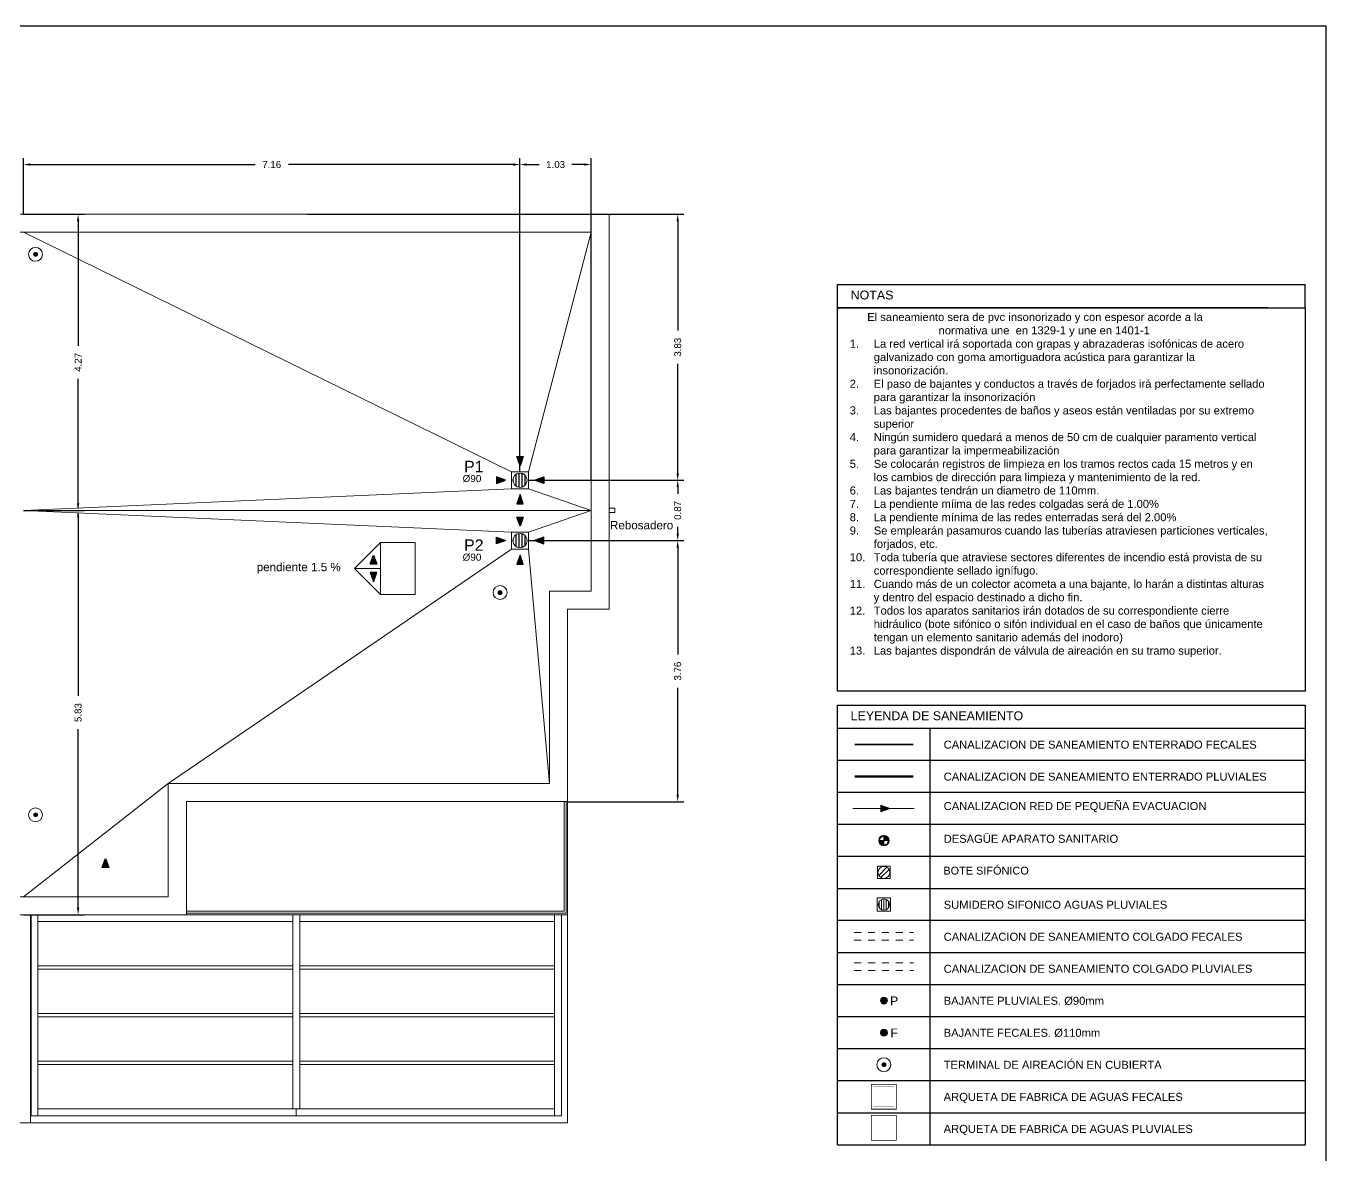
# Model space of a CAD drawing. Header units: millimetres. Extents: x 441156 to 441876, y 4514765 to 4515211.
# Drawn here: x 441375.26 to 441394.01, y 4515170.3 to 4515186.58 of the extents above; entities that cross this region are included whole.
import ezdxf
from ezdxf.enums import TextEntityAlignment as Align

# ---------------------------------------------------------------- set-up
doc = ezdxf.new("R2010")
doc.units = ezdxf.units.MM
doc.linetypes.add('CONTINUA', pattern=[0])
doc.linetypes.add('TRAZO_Y_PUNTO', pattern=[1, 0.5, -0.25, 0, -0.25])
doc.layers.add('01_cartela', color=6, linetype='Continuous', plot=False)
for name, color, linetype in [('01_cotas', 254, 'Continuous'), ('01_FECALES', 170, 'Continuous'), ('01_puertas', 2, 'Continuous'), ('01_textos', 7, 'Continuous'), ('CALEFAC_NOTAS', 7, 'Continuous'), ('INGIN SANEAMIENTO TEXTO', 7, 'Continuous')]:
    doc.layers.add(name, color=color, linetype=linetype)
for name, color, linetype, lineweight in [('01_varios', 4, 'Continuous', 0), ('INGIN SANEAMIENTO BAJANTE FECALES', 10, 'Continuous', 5), ('INGIN SANEAMIENTO BAJANTE PLUVIALES', 170, 'Continuous', 5), ('INGIN SANEAMIENTO ENTERRADO FECALES', 10, 'Continuous', 25), ('INGIN SANEAMIENTO ENTERRADO PLUVIALES', 170, 'Continuous', 25), ('INGIN SANEAMIENTO TEXTO ENTERRADO', 7, 'Continuous', 0)]:
    doc.layers.add(name, color=color, linetype=linetype, lineweight=lineweight)
doc.layers.add('INGIN SANEAMIENTO INTERIOR', color=7, linetype='Continuous', lineweight=20, true_color=0x046206)
doc.styles.add('Estilo1', font='swissel.ttf')
doc.styles.add('NIEVES2', font='sanss___.ttf')
doc.styles.add('ROMANS', font='romans')
doc.linetypes.add('FLE2', pattern='A,1e-05,[1,fle2.shx,S=1,R=0,X=0,Y=0],-1', length=1.00001)
doc.dimstyles.new('DECIMAL-50', dxfattribs={"dimtxt": 0.08, "dimasz": 0.15, "dimexe": 0.09, "dimexo": 0, "dimgap": 0.09, "dimtad": 0, "dimzin": 0, "dimdsep": 46, "dimtxsty": 'ROMANS', "dimcen": 0.09, "dimclrt": 6, "dimadec": 0, "dimazin": 0, "dimtfac": 1.38, "dimtix": 1, "dimtofl": 0, "dimtmove": 2, "dimatfit": 3, "dimldrblk": 'OBLIQUE', "dimfxl": 1, "dimtolj": 1, "dimtzin": 0, "dimarcsym": 0})

# ---------------------------------------------------------------- blocks, each defined once
blk = doc.blocks.new('B PLUVIALES')
at = {"layer": 'INGIN SANEAMIENTO BAJANTE PLUVIALES', "lineweight": 0}
h = blk.add_hatch(color=256, dxfattribs=at)
h.dxf.hatch_style = 1
edge = h.paths.add_edge_path()
edge.add_arc((57.049, 40.386), 0.0688, 0, 360)
for radius in [0.0918, 0.0688]:
    blk.add_circle((57.049, 40.386), radius, dxfattribs=at)
blk = doc.blocks.new('BAJANTE FECALES')
at = {"layer": 'INGIN SANEAMIENTO BAJANTE FECALES', "lineweight": 0}
h = blk.add_hatch(dxfattribs=at)
h.set_pattern_fill('GOST_WOOD', color=256, scale=0.005)
edge = h.paths.add_edge_path(flags=17)
edge.add_arc((57.049, 39.966), 0.0688, 0, 360)
edge = h.paths.add_edge_path()
edge.add_arc((57.049, 39.966), 0.0918, 0, 360)
h = blk.add_hatch(color=256, dxfattribs=at)
h.dxf.hatch_style = 1
edge = h.paths.add_edge_path()
edge.add_arc((57.049, 39.966), 0.0688, 0, 360)
for radius in [0.0918, 0.0688]:
    blk.add_circle((57.049, 39.966), radius, dxfattribs=at)
blk = doc.blocks.new('ARQUETA FECALES 1')
at = {"layer": 'INGIN SANEAMIENTO ENTERRADO FECALES'}
for points, const_width in [([(13.525, 21.29), (13.525, 21.824), (14.059, 21.824), (14.059, 21.29)], 0.015), ([(13.574, 21.339), (13.574, 21.775), (14.01, 21.775), (14.01, 21.339)], 0.0015), ([(13.597, 21.362), (13.597, 21.753), (13.988, 21.753), (13.988, 21.362)], 0.0015)]:
    blk.add_lwpolyline(points, close=True, dxfattribs=dict(at, const_width=const_width))
blk = doc.blocks.new('ARQUETA 3')
at = {"layer": 'INGIN SANEAMIENTO ENTERRADO PLUVIALES'}
for points, const_width in [([(13.614, 20.539), (13.614, 20.895), (13.97, 20.895), (13.97, 20.539)], 0.01), ([(13.647, 20.572), (13.647, 20.862), (13.937, 20.862), (13.937, 20.572)], 0.001), ([(13.662, 20.587), (13.662, 20.847), (13.922, 20.847), (13.922, 20.587)], 0.001)]:
    blk.add_lwpolyline(points, close=True, dxfattribs=dict(at, const_width=const_width))
blk = doc.blocks.new('SIFON')
at = {"layer": 'INGIN SANEAMIENTO INTERIOR', "linetype": 'Continuous', "lineweight": 0}
h = blk.add_hatch(color=256, dxfattribs=at)
h.dxf.hatch_style = 1
edge = h.paths.add_edge_path()
edge.add_line((1065.928, 523.956), (1065.852, 523.956))
edge.add_arc((1065.928, 523.956), 0.076, 180, 270)
edge.add_line((1065.928, 523.88), (1065.928, 523.956))
edge = h.paths.add_edge_path()
edge.add_line((1065.928, 524.032), (1065.928, 523.956))
edge.add_line((1065.928, 523.956), (1066.004, 523.956))
edge.add_arc((1065.928, 523.956), 0.076, 0, 90)
for points in [[(1065.928, 524.032), (1065.928, 523.88)], [(1065.852, 523.956), (1066.004, 523.956)]]:
    blk.add_lwpolyline(points, dxfattribs=at)
for radius in [0.0891, 0.076]:
    blk.add_circle((1065.928, 523.956), radius, dxfattribs=at)
blk = doc.blocks.new('DLECHA SANEAMIENTO INTERIOR')
at = {"layer": 'INGIN SANEAMIENTO INTERIOR', "lineweight": 0}
h = blk.add_hatch(color=256, dxfattribs=at)
h.dxf.hatch_style = 1
h.paths.add_polyline_path([(1048.429, 522.543), (1048.429, 522.658), (1048.588, 522.6)])
blk.add_lwpolyline([(1048.429, 522.543), (1048.429, 522.658), (1048.588, 522.6), (1048.429, 522.543)], dxfattribs=at)
blk = doc.blocks.new('BOTE_SIFONICO')
at = {"layer": 'INGIN SANEAMIENTO INTERIOR', "ltscale": 0.5}
for p, q in [((-0.062, -0.036), (0.036, 0.062)), ((-0.036, -0.062), (0.062, 0.036))]:
    blk.add_line(p, q, dxfattribs=at)
blk.add_lwpolyline([(-0.075, -0.075), (0.075, -0.075), (0.075, 0.075), (-0.075, 0.075), (-0.075, -0.075)], close=True, dxfattribs=at)
blk.add_circle((0, 0), 0.0712, dxfattribs=at)
blk = doc.blocks.new('*D30')
at = {"layer": '01_cotas', "color": 0, "linetype": 'CONTINUA', "lineweight": -2, "transparency": 16777216}
for p, q in [((441379.316, 4515183.865), (441384.749, 4515183.865)), ((441382.507, 4515180.031), (441384.749, 4515180.031))]:
    blk.add_line(p, q, dxfattribs=at)
at = {"layer": '01_cotas', "color": 0, "lineweight": -2, "transparency": 16777216}
for p, q in [((441384.659, 4515183.765), (441384.659, 4515182.188)), ((441384.659, 4515180.131), (441384.659, 4515181.708))]:
    blk.add_line(p, q, dxfattribs=at)
at = {"layer": '01_cotas', "color": 0, "transparency": 16777216}
for points in [[(441384.642, 4515183.765), (441384.676, 4515183.765), (441384.659, 4515183.865)], [(441384.642, 4515180.131), (441384.676, 4515180.131), (441384.659, 4515180.031)]]:
    blk.add_solid(points, dxfattribs=at)
at = {"layer": '01_cotas', "color": 7, "transparency": 16777216, "insert": (441384.659, 4515181.948), "char_height": 0.1, "attachment_point": 5, "rotation": 90, "style": 'Estilo1'}
blk.add_mtext('\\A1;3.83', dxfattribs=at)
blk = doc.blocks.new('*D31')
at = {"layer": '01_cotas', "color": 0, "linetype": 'CONTINUA', "lineweight": -2, "transparency": 16777216}
for p, q in [((441382.507, 4515180.031), (441384.749, 4515180.031)), ((441382.507, 4515179.16), (441384.749, 4515179.16))]:
    blk.add_line(p, q, dxfattribs=at)
at = {"layer": '01_cotas', "color": 0, "lineweight": -2, "transparency": 16777216}
for p, q in [((441384.659, 4515179.931), (441384.659, 4515179.834)), ((441384.659, 4515179.26), (441384.659, 4515179.357))]:
    blk.add_line(p, q, dxfattribs=at)
at = {"layer": '01_cotas', "color": 0, "transparency": 16777216}
for points in [[(441384.642, 4515179.931), (441384.676, 4515179.931), (441384.659, 4515180.031)], [(441384.642, 4515179.26), (441384.676, 4515179.26), (441384.659, 4515179.16)]]:
    blk.add_solid(points, dxfattribs=at)
at = {"layer": '01_cotas', "color": 7, "transparency": 16777216, "insert": (441384.659, 4515179.595), "char_height": 0.1, "attachment_point": 5, "rotation": 90, "style": 'Estilo1'}
blk.add_mtext('\\A1;0.87', dxfattribs=at)
blk = doc.blocks.new('*D26')
at = {"layer": '01_cotas', "color": 0, "linetype": 'CONTINUA', "lineweight": -2, "transparency": 16777216}
for p, q in [((441382.507, 4515179.16), (441384.749, 4515179.16)), ((441383.071, 4515175.395), (441384.749, 4515175.395))]:
    blk.add_line(p, q, dxfattribs=at)
at = {"layer": '01_cotas', "color": 0, "lineweight": -2, "transparency": 16777216}
for p, q in [((441384.659, 4515179.06), (441384.659, 4515177.519)), ((441384.659, 4515175.495), (441384.659, 4515177.037))]:
    blk.add_line(p, q, dxfattribs=at)
at = {"layer": '01_cotas', "color": 0, "transparency": 16777216}
for points in [[(441384.642, 4515179.06), (441384.676, 4515179.06), (441384.659, 4515179.16)], [(441384.642, 4515175.495), (441384.676, 4515175.495), (441384.659, 4515175.395)]]:
    blk.add_solid(points, dxfattribs=at)
at = {"layer": '01_cotas', "color": 7, "transparency": 16777216, "insert": (441384.659, 4515177.278), "char_height": 0.1, "attachment_point": 5, "rotation": 90, "style": 'Estilo1'}
blk.add_mtext('\\A1;3.76', dxfattribs=at)
blk = doc.blocks.new('*D27')
at = {"layer": '01_cotas', "color": 0, "linetype": 'CONTINUA', "lineweight": -2, "transparency": 16777216}
for p, q in [((441382.384, 4515180.153), (441382.384, 4515184.672)), ((441383.411, 4515180.031), (441383.411, 4515184.672))]:
    blk.add_line(p, q, dxfattribs=at)
at = {"layer": '01_cotas', "color": 0, "lineweight": -2, "transparency": 16777216}
for p, q in [((441382.484, 4515184.582), (441382.662, 4515184.582)), ((441383.311, 4515184.582), (441383.134, 4515184.582))]:
    blk.add_line(p, q, dxfattribs=at)
at = {"layer": '01_cotas', "color": 0, "transparency": 16777216}
for points in [[(441382.484, 4515184.599), (441382.484, 4515184.566), (441382.384, 4515184.582)], [(441383.311, 4515184.599), (441383.311, 4515184.566), (441383.411, 4515184.582)]]:
    blk.add_solid(points, dxfattribs=at)
at = {"layer": '01_cotas', "color": 7, "transparency": 16777216, "insert": (441382.898, 4515184.582), "char_height": 0.1, "attachment_point": 5, "style": 'Estilo1'}
blk.add_mtext('\\A1;1.03', dxfattribs=at)
blk = doc.blocks.new('*D28')
at = {"layer": '01_cotas', "color": 0, "linetype": 'CONTINUA', "lineweight": -2, "transparency": 16777216}
for p, q in [((441375.221, 4515179.595), (441376.1, 4515179.595)), ((441375.221, 4515173.765), (441376.1, 4515173.765))]:
    blk.add_line(p, q, dxfattribs=at)
at = {"layer": '01_cotas', "color": 0, "lineweight": -2, "transparency": 16777216}
for p, q in [((441376.01, 4515179.495), (441376.01, 4515176.921)), ((441376.01, 4515173.865), (441376.01, 4515176.44))]:
    blk.add_line(p, q, dxfattribs=at)
at = {"layer": '01_cotas', "color": 0, "transparency": 16777216}
for points in [[(441375.994, 4515179.495), (441376.027, 4515179.495), (441376.01, 4515179.595)], [(441375.994, 4515173.865), (441376.027, 4515173.865), (441376.01, 4515173.765)]]:
    blk.add_solid(points, dxfattribs=at)
at = {"layer": '01_cotas', "color": 7, "transparency": 16777216, "insert": (441376.01, 4515176.68), "char_height": 0.1, "attachment_point": 5, "rotation": 90, "style": 'Estilo1'}
blk.add_mtext('\\A1;5.83', dxfattribs=at)
blk = doc.blocks.new('*D29')
at = {"layer": '01_cotas', "color": 0, "linetype": 'CONTINUA', "lineweight": -2, "transparency": 16777216}
for p, q in [((441375.221, 4515183.865), (441376.1, 4515183.865)), ((441375.221, 4515179.595), (441376.1, 4515179.595))]:
    blk.add_line(p, q, dxfattribs=at)
at = {"layer": '01_cotas', "color": 0, "lineweight": -2, "transparency": 16777216}
for p, q in [((441376.01, 4515183.765), (441376.01, 4515181.97)), ((441376.01, 4515179.695), (441376.01, 4515181.491))]:
    blk.add_line(p, q, dxfattribs=at)
at = {"layer": '01_cotas', "color": 0, "transparency": 16777216}
for points in [[(441375.994, 4515183.765), (441376.027, 4515183.765), (441376.01, 4515183.865)], [(441375.994, 4515179.695), (441376.027, 4515179.695), (441376.01, 4515179.595)]]:
    blk.add_solid(points, dxfattribs=at)
at = {"layer": '01_cotas', "color": 7, "transparency": 16777216, "insert": (441376.01, 4515181.73), "char_height": 0.1, "attachment_point": 5, "rotation": 90, "style": 'Estilo1'}
blk.add_mtext('\\A1;4.27', dxfattribs=at)
blk = doc.blocks.new('*D32')
at = {"layer": '01_cotas', "color": 0, "linetype": 'CONTINUA', "lineweight": -2, "transparency": 16777216}
for p, q in [((441375.221, 4515183.865), (441375.221, 4515184.672)), ((441382.384, 4515183.865), (441382.384, 4515184.672))]:
    blk.add_line(p, q, dxfattribs=at)
at = {"layer": '01_cotas', "color": 0, "lineweight": -2, "transparency": 16777216}
for p, q in [((441375.321, 4515184.582), (441378.563, 4515184.582)), ((441382.284, 4515184.582), (441379.043, 4515184.582))]:
    blk.add_line(p, q, dxfattribs=at)
at = {"layer": '01_cotas', "color": 0, "transparency": 16777216}
for points in [[(441375.321, 4515184.599), (441375.321, 4515184.566), (441375.221, 4515184.582)], [(441382.284, 4515184.599), (441382.284, 4515184.566), (441382.384, 4515184.582)]]:
    blk.add_solid(points, dxfattribs=at)
at = {"layer": '01_cotas', "color": 7, "transparency": 16777216, "insert": (441378.803, 4515184.582), "char_height": 0.1, "attachment_point": 5, "style": 'Estilo1'}
blk.add_mtext('\\A1;7.16', dxfattribs=at)

msp = doc.modelspace()

# ---------------------------------------------------------------- hatches: boundary and pattern name
at = {"layer": '01_puertas', "ltscale": 0.5}
h = msp.add_hatch(color=256, dxfattribs=at)
h.dxf.hatch_style = 1
h.paths.add_polyline_path([(441382.33669509, 4515180.37011374), (441382.43206657, 4515180.37011377), (441382.38438086, 4515180.23889652)])
h = msp.add_hatch(color=256, dxfattribs=at)
h.dxf.hatch_style = 1
h.paths.add_polyline_path([(441382.0449917, 4515180.07841021), (441382.04499172, 4515179.98303874), (441382.17620895, 4515180.03072451)])
h = msp.add_hatch(color=256, dxfattribs=at)
h.dxf.hatch_style = 1
h.paths.add_polyline_path([(441382.72593975, 4515180.07762191), (441382.72593977, 4515179.98225043), (441382.59472252, 4515180.02993614)])
h = msp.add_hatch(color=256, dxfattribs=at)
h.dxf.hatch_style = 1
h.paths.add_polyline_path([(441382.33669526, 4515179.69133534), (441382.43206674, 4515179.69133536), (441382.38438096, 4515179.82255259)])
h = msp.add_hatch(color=256, dxfattribs=at)
h.dxf.hatch_style = 1
h.paths.add_polyline_path([(441382.3366953, 4515179.49953743), (441382.43206678, 4515179.49953746), (441382.38438108, 4515179.36832021)])
h = msp.add_hatch(color=256, dxfattribs=at)
h.dxf.hatch_style = 1
h.paths.add_polyline_path([(441382.04499194, 4515179.11246242), (441382.04499191, 4515179.2078339), (441382.17620916, 4515179.16014819)])
h = msp.add_hatch(color=256, dxfattribs=at)
h.dxf.hatch_style = 1
h.paths.add_polyline_path([(441382.72593998, 4515179.11325106), (441382.72593996, 4515179.20862254), (441382.59472274, 4515179.16093677)])
h = msp.add_hatch(color=256, dxfattribs=at)
h.dxf.hatch_style = 1
h.paths.add_polyline_path([(441380.32009121, 4515178.81821902), (441380.22471973, 4515178.818219), (441380.27240544, 4515178.94943624)])
h = msp.add_hatch(color=256, dxfattribs=at)
h.dxf.hatch_style = 1
h.paths.add_polyline_path([(441382.33669547, 4515178.82075903), (441382.43206695, 4515178.82075905), (441382.38438118, 4515178.95197628)])
h = msp.add_hatch(color=256, dxfattribs=at)
h.dxf.hatch_style = 1
h.paths.add_polyline_path([(441380.32009124, 4515178.69765277), (441380.22471976, 4515178.69765275), (441380.27240553, 4515178.56643552)])
h = msp.add_hatch(color=256, dxfattribs=at)
h.dxf.hatch_style = 1
h.paths.add_polyline_path([(441376.45363482, 4515174.4447754), (441376.35826334, 4515174.4447754), (441376.40594908, 4515174.57599263)])
at = {"layer": 'INGIN SANEAMIENTO BAJANTE PLUVIALES', "lineweight": 0}
h = msp.add_hatch(color=256, dxfattribs=at)
h.dxf.hatch_style = 1
edge = h.paths.add_edge_path()
edge.add_arc((441375.39628412, 4515183.28814598), 0.0283421, 0, 360)
h = msp.add_hatch(dxfattribs=at)
h.set_pattern_fill('JIS_RC_18', color=256, scale=0.002397, angle=45)
h.set_pattern_definition([(90, (441303.89155, 4515132.50087), (-0.043142653, 9e-18), []), (90, (441303.893245, 4515132.502566), (-0.043142653, 9e-18), []), (90, (441303.89494, 4515132.50426), (-0.043142653, 9e-18), [])])
edge = h.paths.add_edge_path()
edge.add_arc((441382.38438121, 4515180.03072281), 0.10331887, 0, 360)
h = msp.add_hatch(dxfattribs=at)
h.set_pattern_fill('JIS_RC_18', color=256, scale=0.002397, angle=45)
h.set_pattern_definition([(90, (441303.89155, 4515130.862795), (-0.043142653, 9e-18), []), (90, (441303.893245, 4515130.86449), (-0.043142653, 9e-18), []), (90, (441303.89494, 4515130.866185), (-0.043142653, 9e-18), [])])
edge = h.paths.add_edge_path()
edge.add_arc((441382.38438121, 4515179.1601465), 0.10331887, 0, 360)
h = msp.add_hatch(color=256, dxfattribs=at)
h.dxf.hatch_style = 1
edge = h.paths.add_edge_path()
edge.add_arc((441382.09628399, 4515178.41043466), 0.0283421, 0, 360)
h = msp.add_hatch(color=256, dxfattribs=at)
h.dxf.hatch_style = 1
edge = h.paths.add_edge_path()
edge.add_arc((441375.39628412, 4515175.20543153), 0.0283421, 0, 360)
h = msp.add_hatch(dxfattribs=at)
h.set_pattern_fill('JIS_RC_18', color=256, scale=0.00188, angle=45)
h.set_pattern_definition([(90, (441331.22287, 4515136.031274), (-0.033837375, 7e-18), []), (90, (441331.2242, 4515136.032603), (-0.033837375, 7e-18), []), (90, (441331.22553, 4515136.033932), (-0.033837375, 7e-18), [])])
edge = h.paths.add_edge_path()
edge.add_arc((441387.63293458, 4515173.91154917), 0.08103441, 0, 360)
h = msp.add_hatch(color=256, dxfattribs=at)
h.dxf.hatch_style = 1
edge = h.paths.add_edge_path()
edge.add_arc((441387.63293458, 4515171.60295), 0.0283421, 0, 360)

# ---------------------------------------------------------------- linework, layer by layer
at = {"layer": '01_cartela', "color": 3}
msp.add_lwpolyline([(441363.37182267, 4515186.58008588), (441363.37182267, 4515165.04506187), (441394.00981074, 4515165.04506187), (441394.00981074, 4515186.58008588)], close=True, dxfattribs=at)
at = {"layer": '01_puertas', "ltscale": 0.5, "elevation": -0.00000053}
for points in [[(441382.33669509, 4515180.37011374), (441382.43206657, 4515180.37011377), (441382.38438086, 4515180.23889652), (441382.33669509, 4515180.37011374)], [(441382.0449917, 4515180.07841021), (441382.04499172, 4515179.98303874), (441382.17620895, 4515180.03072451), (441382.0449917, 4515180.07841021)], [(441382.72593975, 4515180.07762191), (441382.72593977, 4515179.98225043), (441382.59472252, 4515180.02993614), (441382.72593975, 4515180.07762191)], [(441382.33669526, 4515179.69133534), (441382.43206674, 4515179.69133536), (441382.38438096, 4515179.82255259), (441382.33669526, 4515179.69133534)], [(441382.3366953, 4515179.49953743), (441382.43206678, 4515179.49953746), (441382.38438108, 4515179.36832021), (441382.3366953, 4515179.49953743)], [(441382.04499194, 4515179.11246242), (441382.04499191, 4515179.2078339), (441382.17620916, 4515179.16014819), (441382.04499194, 4515179.11246242)], [(441382.72593998, 4515179.11325106), (441382.72593996, 4515179.20862254), (441382.59472274, 4515179.16093677), (441382.72593998, 4515179.11325106)], [(441380.32009121, 4515178.81821902), (441380.22471973, 4515178.818219), (441380.27240544, 4515178.94943624), (441380.32009121, 4515178.81821902)], [(441382.33669547, 4515178.82075903), (441382.43206695, 4515178.82075905), (441382.38438118, 4515178.95197628), (441382.33669547, 4515178.82075903)], [(441380.32009124, 4515178.69765277), (441380.22471976, 4515178.69765275), (441380.27240553, 4515178.56643552), (441380.32009124, 4515178.69765277)], [(441376.45363482, 4515174.4447754), (441376.35826334, 4515174.4447754), (441376.40594908, 4515174.57599263), (441376.45363482, 4515174.4447754)]]:
    msp.add_lwpolyline(points, dxfattribs=at)
at = {"layer": '01_varios'}
for p, q in [((441383.02128368, 4515175.39542842, -0.00000053), (441383.02128368, 4515173.81543466, -0.00000053)), ((441383.05128368, 4515175.39542842, -0.00000053), (441383.05128368, 4515173.78543465, -0.00000053)), ((441383.07128368, 4515175.39542842, -0.00000053), (441383.07128368, 4515173.76543466, -0.00000053)), ((441375.32128385, 4515173.76543466, 0.00000058), (441375.32128385, 4515170.76543466, 0.00000058)), ((441375.32128388, 4515173.76543466, 0.00000058), (441375.32128388, 4515170.76543466, 0.00000058)), ((441375.3309086, 4515170.86543466, 0.00000058), (441375.3309086, 4515173.76543466, 0.00000058)), ((441375.4309086, 4515170.86543466, 0.00000058), (441375.4309086, 4515173.76543466, 0.00000058)), ((441383.02128368, 4515173.81543466, -0.00000053), (441377.57128368, 4515173.81543466, -0.00000053)), ((441383.05128368, 4515173.78543465, -0.00000053), (441377.57128368, 4515173.78543465, -0.00000053)), ((441383.07128368, 4515173.76543466, -0.00000053), (441377.57128368, 4515173.76543466, -0.00000053)), ((441379.10609613, 4515170.96543466), (441379.10609613, 4515173.76543466)), ((441379.20609613, 4515170.96543466), (441379.20609613, 4515173.76543466)), ((441382.88128365, 4515170.86543465, -0.00000053), (441382.88128365, 4515173.76543466, -0.00000053)), ((441382.98128365, 4515173.76543466, -0.00000053), (441382.98128365, 4515170.86543465, -0.00000053)), ((441383.07128368, 4515173.76543466, -0.00000053), (441383.07128368, 4515170.76543466, -0.00000053)), ((441375.4309086, 4515173.66543466, 0.00000058), (441379.10609613, 4515173.66543466)), ((441379.20609613, 4515173.66543466), (441382.88128365, 4515173.66543466, -0.00000053)), ((441379.10609613, 4515173.02793466), (441375.4309086, 4515173.02793466, 0.00000058)), ((441382.88128365, 4515173.02793466, -0.00000053), (441379.20609613, 4515173.02793466)), ((441379.10609613, 4515172.97793466), (441375.4309086, 4515172.97793466, 0.00000058)), ((441382.88128365, 4515172.97793466, -0.00000053), (441379.20609613, 4515172.97793466)), ((441379.10609613, 4515172.34043466), (441375.4309086, 4515172.34043466, 0.00000058)), ((441379.10609613, 4515172.29043466), (441375.4309086, 4515172.29043466, 0.00000058)), ((441382.88128365, 4515172.34043466, -0.00000053), (441379.20609613, 4515172.34043466)), ((441382.88128365, 4515172.29043466, -0.00000053), (441379.20609613, 4515172.29043466)), ((441379.10609613, 4515171.65293466), (441375.4309086, 4515171.65293466, 0.00000058)), ((441379.10609613, 4515171.60293466), (441375.4309086, 4515171.60293466, 0.00000058)), ((441382.88128365, 4515171.65293466, -0.00000053), (441379.20609613, 4515171.65293466)), ((441382.88128365, 4515171.60293466, -0.00000053), (441379.20609613, 4515171.60293466)), ((441375.4309086, 4515170.96543466, 0.00000058), (441382.88128365, 4515170.96543466, -0.00000053)), ((441379.15609613, 4515170.86543466), (441379.15609613, 4515170.96543466)), ((441379.15609613, 4515170.86543466), (441379.15609613, 4515170.96543466)), ((441375.12128385, 4515170.76543466, 0.00000058), (441375.32128385, 4515170.76543466, 0.00000058)), ((441375.32128388, 4515170.76543466, 0.00000058), (441375.12128388, 4515170.76543466, 0.00000058)), ((441375.32128385, 4515170.76543466, 0.00000058), (441383.07128368, 4515170.76543466, -0.00000053)), ((441375.3309086, 4515170.86543466, 0.00000058), (441382.98128365, 4515170.86543465, -0.00000053))]:
    msp.add_line(p, q, dxfattribs=at)
at = {"layer": '01_varios', "elevation": -0.00000053}
msp.add_lwpolyline([(441366.77128368, 4515178.17043465), (441366.77128368, 4515183.86543465), (441383.67128368, 4515183.86543465), (441383.67128368, 4515178.17043465), (441383.07128368, 4515178.17043465), (441383.07128368, 4515175.39542842), (441377.57128368, 4515175.39542842), (441377.57128405, 4515173.76543466), (441372.87128368, 4515173.76543466), (441372.87128368, 4515175.39542842), (441367.37128368, 4515175.39542842), (441367.37128368, 4515178.17043465)], close=True, dxfattribs=at)
at = {"layer": 'CALEFAC_NOTAS', "color": 7}
for p, q in [((441386.96439666, 4515182.51779311), (441386.96439666, 4515182.8540393)), ((441386.96439666, 4515182.8540393), (441393.70981074, 4515182.8540393)), ((441393.70981074, 4515182.51779311), (441393.70981074, 4515182.8540393)), ((441386.96439666, 4515182.51779311), (441393.70981074, 4515182.51779311)), ((441386.96439666, 4515176.98725445), (441386.96439666, 4515182.51779311)), ((441393.16511185, 4515182.51779311), (441386.96439666, 4515182.51779311)), ((441393.70981074, 4515182.51779311), (441393.70981074, 4515176.98725445)), ((441393.70981074, 4515176.98725445), (441386.96439666, 4515176.98725445)), ((441386.96439666, 4515176.45100825), (441386.96439666, 4515176.78725444)), ((441393.70981074, 4515176.45100825), (441386.96439666, 4515176.45100825)), ((441388.3014725, 4515170.44865042), (441388.3014725, 4515176.45100825)), ((441393.70981074, 4515175.98928842), (441386.96439666, 4515175.98928842)), ((441393.70981074, 4515175.52756858), (441386.96439666, 4515175.52756858)), ((441393.70981074, 4515175.06584875), (441386.96439666, 4515175.06584875)), ((441393.70981074, 4515174.60412892), (441386.96439666, 4515174.60412892)), ((441386.96439666, 4515174.14240908), (441393.70981074, 4515174.14240908)), ((441393.70981074, 4515173.68068925), (441386.96439666, 4515173.68068925)), ((441386.96439666, 4515173.21896942), (441393.70981074, 4515173.21896942)), ((441386.96439666, 4515172.75724958), (441393.70981074, 4515172.75724958)), ((441386.96439666, 4515172.29552975), (441393.70981074, 4515172.29552975)), ((441386.96439666, 4515171.83380992), (441393.70981074, 4515171.83380992)), ((441393.70981074, 4515171.37209008), (441386.96439666, 4515171.37209008)), ((441386.96439666, 4515170.91037025), (441393.70981074, 4515170.91037025)), ((441386.96439666, 4515170.44865042), (441393.70981074, 4515170.44865042))]:
    msp.add_line(p, q, dxfattribs=at)
at = {"layer": 'CALEFAC_NOTAS', "linetype": 'CONTINUA'}
for p, q in [((441386.96439666, 4515176.78725444), (441393.70981074, 4515176.78725444)), ((441386.96439666, 4515170.44865042), (441386.96439666, 4515176.78725444)), ((441393.70981074, 4515176.78725444), (441393.70981074, 4515170.44865042))]:
    msp.add_line(p, q, dxfattribs=at)
at = {"layer": 'INGIN SANEAMIENTO BAJANTE PLUVIALES', "lineweight": 0}
for p, q in [((441382.261716, 4515180.15338802, -0.00000089), (441375.22128383, 4515183.60543466, -0.00000053)), ((441383.41128399, 4515183.60543466, -0.00000053), (441382.50704642, 4515180.15338802, -0.00000089)), ((441382.261716, 4515179.9080576, -0.00000089), (441375.22128383, 4515179.59543466)), ((441382.50704642, 4515179.9080576, -0.00000089), (441383.41128399, 4515179.59543466)), ((441375.22128383, 4515179.59543466), (441383.41128399, 4515179.59543466)), ((441382.261716, 4515179.28281171, -0.00000089), (441375.22128383, 4515179.59543466)), ((441382.50704642, 4515179.28281171, -0.00000089), (441383.41128399, 4515179.59543466)), ((441383.75402585, 4515179.62543466, -0.00000053), (441383.67128399, 4515179.62543466, -0.00000053)), ((441383.75402585, 4515179.56543466, -0.00000053), (441383.67128399, 4515179.56543466, -0.00000053)), ((441383.75402585, 4515179.56543466, -0.00000053), (441383.75402585, 4515179.62543466, -0.00000053)), ((441382.261716, 4515179.03748129, -0.00000089), (441377.31128362, 4515175.65542842, -0.00000053)), ((441380.37128368, 4515179.13293466, -0.00000053), (441379.99628367, 4515178.75793465, -0.00000053)), ((441380.37128368, 4515179.13293466, -0.00000053), (441379.99628367, 4515178.75793465, -0.00000053)), ((441382.50704642, 4515179.03748129, -0.00000089), (441382.81128399, 4515175.65542842, -0.00000053)), ((441380.37128368, 4515178.75793465, -0.00000053), (441379.99628367, 4515178.75793465, -0.00000053)), ((441380.37128368, 4515178.38293465, -0.00000053), (441379.99628367, 4515178.75793465, -0.00000053)), ((441380.37128368, 4515178.75793465, -0.00000053), (441379.99628367, 4515178.75793465, -0.00000053)), ((441380.37128368, 4515178.38293465, -0.00000053), (441379.99628367, 4515178.75793465, -0.00000053)), ((441377.31128362, 4515175.65542842, -0.00000053), (441375.22128383, 4515174.02543466, -0.00000053))]:
    msp.add_line(p, q, dxfattribs=at)
at = {"layer": 'INGIN SANEAMIENTO BAJANTE PLUVIALES', "color": 10, "linetype": 'TRAZO_Y_PUNTO', "lineweight": 0, "ltscale": 0.1}
for p, q in [((441387.20375952, 4515173.50929205), (441388.06210964, 4515173.50929205)), ((441387.20375952, 4515173.39935906), (441388.06210964, 4515173.39935906))]:
    msp.add_line(p, q, dxfattribs=at)
at = {"layer": 'INGIN SANEAMIENTO BAJANTE PLUVIALES', "linetype": 'TRAZO_Y_PUNTO', "lineweight": 0, "ltscale": 0.1}
for p, q in [((441387.20645698, 4515173.07074189), (441388.05941218, 4515173.07074189)), ((441387.20645698, 4515172.9608089), (441388.05941218, 4515172.9608089))]:
    msp.add_line(p, q, dxfattribs=at)
at = {"layer": 'INGIN SANEAMIENTO BAJANTE PLUVIALES', "lineweight": 0, "elevation": -0.00000053}
for points in [[(441367.03128368, 4515178.43043465), (441367.03128368, 4515183.60543466), (441383.41128368, 4515183.60543466), (441383.41128368, 4515178.43043465), (441382.81128368, 4515178.43043465), (441382.81128368, 4515175.65542842), (441377.31128362, 4515175.65542842), (441377.31128399, 4515174.02543466), (441373.13128368, 4515174.02543466), (441373.13128368, 4515175.65542842), (441367.63128368, 4515175.65542842), (441367.63128368, 4515178.43043465)], [(441382.261716, 4515180.15338802), (441382.261716, 4515179.9080576), (441382.50704642, 4515179.9080576), (441382.50704642, 4515180.15338802)], [(441382.261716, 4515179.03748129), (441382.261716, 4515179.28281171), (441382.50704642, 4515179.28281171), (441382.50704642, 4515179.03748129)], [(441380.87128368, 4515178.38293465), (441380.87128368, 4515179.13293466), (441380.37128368, 4515179.13293466), (441380.37128368, 4515178.38293465)], [(441380.87128368, 4515178.38293465), (441380.87128368, 4515179.13293466), (441380.37128368, 4515179.13293466), (441380.37128368, 4515178.38293465)]]:
    msp.add_lwpolyline(points, close=True, dxfattribs=at)
at = {"layer": 'INGIN SANEAMIENTO BAJANTE PLUVIALES', "lineweight": 0}
msp.add_lwpolyline([(441387.53672657, 4515173.81534116), (441387.53672657, 4515174.00775718), (441387.72914259, 4515174.00775718), (441387.72914259, 4515173.81534116)], close=True, dxfattribs=at)
for centre, radius in [((441375.39628412, 4515183.28814598, -0.00000111), 0.10043635), ((441375.39628412, 4515183.28814598, -0.00000111), 0.0283421), ((441382.38438121, 4515180.03072281, -0.00000089), 0.10331887), ((441382.38438121, 4515179.1601465, -0.00000089), 0.10331887), ((441382.09628399, 4515178.41043466, -0.00000053), 0.10043635), ((441382.09628399, 4515178.41043466, -0.00000053), 0.0283421), ((441375.39628412, 4515175.20543153, -0.00000111), 0.10043635), ((441375.39628412, 4515175.20543153, -0.00000111), 0.0283421), ((441387.63293458, 4515173.91154917), 0.08103441), ((441387.63293458, 4515171.60295), 0.10043635), ((441387.63293458, 4515171.60295), 0.0283421)]:
    msp.add_circle(centre, radius, dxfattribs=at)
at = {"layer": 'INGIN SANEAMIENTO ENTERRADO FECALES', "const_width": 0.025}
msp.add_lwpolyline([(441388.05575378, 4515176.22052311), (441387.21011538, 4515176.22023271)], dxfattribs=at)
at = {"layer": 'INGIN SANEAMIENTO ENTERRADO PLUVIALES', "linetype": 'CONTINUA', "const_width": 0.033}
msp.add_lwpolyline([(441388.05575378, 4515175.75880327), (441387.21011538, 4515175.75851288)], dxfattribs=at)
at = {"layer": 'INGIN SANEAMIENTO INTERIOR'}
msp.add_lwpolyline([(441387.18280138, 4515175.29670867), (441388.07164396, 4515175.29670867)], dxfattribs=at)

# ---------------------------------------------------------------- block references
at = {"layer": '01_FECALES', "color": 120, "xscale": -1.20000000001267, "yscale": 1.20000000001267, "zscale": 1.20000000001267, "rotation": 269.9999999999851}
msp.add_blockref('BOTE_SIFONICO', (441387.63293458, 4515174.37504331), dxfattribs=at)
msp.add_blockref('BOTE_SIFONICO', (441387.63293458, 4515174.37504331), dxfattribs=at)
at = {"layer": 'INGIN SANEAMIENTO BAJANTE FECALES', "color": 10, "xscale": 0.549664957791071, "yscale": 0.549664957791071, "zscale": 0.549664957791071}
msp.add_blockref('BAJANTE FECALES', (441356.27514324, 4515150.09663261), dxfattribs=at)
at = {"layer": 'INGIN SANEAMIENTO BAJANTE PLUVIALES', "xscale": 0.549664957791071, "yscale": 0.549664957791071, "zscale": 0.549664957791071}
msp.add_blockref('B PLUVIALES', (441356.27514324, 4515150.32749253), dxfattribs=at)
at = {"layer": 'INGIN SANEAMIENTO ENTERRADO FECALES', "xscale": 0.672789908336271, "yscale": 0.672789908336271, "zscale": 0.672789908336271}
msp.add_blockref('ARQUETA FECALES 1', (441378.3536978, 4515156.63777928), dxfattribs=at)
at = {"layer": 'INGIN SANEAMIENTO ENTERRADO PLUVIALES', "xscale": 1.010473965347343, "yscale": 1.010473965347343, "zscale": 1.010473965347343}
msp.add_blockref('ARQUETA 3', (441373.69629987, 4515149.75900239), dxfattribs=at)
at = {"layer": 'INGIN SANEAMIENTO INTERIOR', "xscale": 0.8456383966016479, "yscale": 0.8456383966016479, "zscale": 0.8456383966016479}
msp.add_blockref('DLECHA SANEAMIENTO INTERIOR', (440500.99598264, 4514733.36571748), dxfattribs=at)
at = {"layer": 'INGIN SANEAMIENTO INTERIOR', "linetype": 'FLE2', "xscale": 0.8456383966016479, "yscale": 0.8456383966016479, "zscale": 0.8456383966016479}
msp.add_blockref('SIFON', (440486.24319181, 4514731.75731788), dxfattribs=at)

# ---------------------------------------------------------------- texts
at = {"layer": '01_textos', "color": 1, "style": 'Estilo1'}
for s, height, p in [('NOTAS', 0.128261215, (441387.15334471, 4515182.6369565)), ('LEYENDA DE SANEAMIENTO', 0.1282612154, (441387.15334471, 4515176.57017164))]:
    msp.add_text(s, height=height, dxfattribs=at).set_placement(p)
at = {"layer": '01_textos', "style": 'NIEVES2'}
for s, p in [('Rebosadero', (441384.13848384, 4515179.3226654, -0.00000053)), ('pendiente 1.5 %%%', (441379.1923942, 4515178.718531))]:
    msp.add_text(s, height=0.12, dxfattribs=at).set_placement(p, align=Align.CENTER)
at = {"layer": 'INGIN SANEAMIENTO BAJANTE FECALES', "color": 10, "style": 'NIEVES2'}
msp.add_text('F', height=0.12643481, dxfattribs=at).set_placement((441387.72782593, 4515171.99795822))
at = {"layer": 'INGIN SANEAMIENTO BAJANTE PLUVIALES', "style": 'NIEVES2'}
for s, p in [('P1', (441381.71803538, 4515180.14591329, -0.00000089)), ('P2', (441381.71803538, 4515179.01232165, -0.00000089))]:
    msp.add_text(s, height=0.164465438, dxfattribs=at).set_placement(p, align=Align.CENTER)
msp.add_text('P', height=0.12643481, dxfattribs=at).set_placement((441387.7222369, 4515172.45967806))
at = {"layer": 'INGIN SANEAMIENTO TEXTO', "color": 5, "attachment_point": 1, "style": 'Estilo1'}
for s, width, heights, insert, char_height in [('\\pi0.25241;El saneamiento sera de pvc insonorizado y con espesor acorde a la \\P\\pi1.2819;normativa une  en 1329-1 y une en 1401-1\\P\\pi-0.34629,l0.34629,t0.34629;1.^ILa red vertical irá soportada con grapas y abrazaderas isofónicas de acero galvanizado con goma amortiguadora acústica para garantizar la insonorización.\\P2.^IEl paso de bajantes y conductos a través de forjados irá perfectamente sellado para garantizar la insonorización\\P3.^ILas bajantes procedentes de baños y aseos están ventiladas por su extremo superior\\P4.^INingún sumidero quedará a menos de 50 cm de cualquier paramento vertical para garantizar la impermeabilización\\P5.^ISe colocarán registros de limpieza en los tramos rectos cada 15 metros y en los cambios de dirección para limpieza y mantenimiento de la red.\\P6.^ILas bajantes tendrán un diametro de 110mm.\\P7.^ILa pendiente míima de las redes colgadas será de 1.00%\\P8.^ILa pendiente mínima de las redes enterradas será del 2.00%\\P9.^ISe emplearán pasamuros cuando las tuberías atraviesen particiones verticales, forjados, etc.\\P10.^IToda tubería que atraviese sectores diferentes de incendio está provista de su correspondiente sellado ignífugo.\\P11.^ICuando más de un colector acometa a una bajante, lo harán a distintas alturas y dentro del espacio destinado a dicho fin.\\P12.^ITodos los aparatos sanitarios irán dotados de su correspondiente cierre hidráulico (bote sifónico o sifón individual en el caso de baños que únicamente tengan un elemento sanitario además del inodoro)\\P13.^ILas bajantes dispondrán de válvula de aireación en su tramo superior.', 6.0278899763, [14.18675243], (441387.14008159, 4515182.44148937), 0.11542964114), ('CANALIZACION DE SANEAMIENTO ENTERRADO FECALES', 6.6485632608, [0], (441388.49523419, 4515176.27559721), 0.1154296411), ('CANALIZACION DE SANEAMIENTO ENTERRADO PLUVIALES', 6.6232700442, [0], (441388.49523419, 4515175.81387737), 0.1154296411), ('CANALIZACION RED DE PEQUEÑA EVACUACION', 5.5609549455, [0], (441388.49523419, 4515175.38977558), 0.1154296411), ('DESAGÜE APARATO SANITARIO', 4.2100631955, [0], (441388.49523419, 4515174.91736348), 0.1154296411), ('BOTE SIFÓNICO', 8.1630085879, [0], (441388.4905053, 4515174.45719838), 0.1126125), ('SUMIDERO SIFONICO AGUAS PLUVIALES', 6.0555258706, [0], (441388.49523419, 4515173.96699804), 0.1154296411), ('CANALIZACION DE SANEAMIENTO COLGADO FECALES', 6.9014961033, [0], (441388.49523419, 4515173.50527821), 0.1154296411), ('CANALIZACION DE SANEAMIENTO COLGADO PLUVIALES', 6.9014961033, [0], (441388.49523419, 4515173.04355837), 0.1154296411), ('BAJANTE PLUVIALES. %%C90mm', 4.2100631955, [0], (441388.49523419, 4515172.58183854), 0.1154296411), ('BAJANTE FECALES. %%C110mm', 4.2100631955, [0], (441388.49523419, 4515172.12011871), 0.1154296411), ('TERMINAL DE AIREACIÓN EN CUBIERTA', 4.2100631955, [0], (441388.49523419, 4515171.65839887), 0.1154296411), ('ARQUETA DE FABRICA DE AGUAS FECALES', 5.1459128872, [0], (441388.49523419, 4515171.19667904), 0.1154296411), ('ARQUETA DE FABRICA DE AGUAS PLUVIALES', 6.2588880691, [0], (441388.49523419, 4515170.7349592), 0.1154296411)]:
    msp.add_mtext_dynamic_manual_height_columns(s, width=width, gutter_width=12.5, heights=heights, dxfattribs=dict(at, insert=insert, char_height=char_height))
at = {"layer": 'INGIN SANEAMIENTO TEXTO ENTERRADO', "char_height": 0.102375, "attachment_point": 5, "rotation": 359.979970055, "style": 'Estilo1'}
for insert in [(441381.69163969, 4515180.05283848, -0.00000089), (441381.69163969, 4515178.91924684, -0.00000089)]:
    msp.add_mtext_dynamic_manual_height_columns('Ø90', width=0.5900810399, gutter_width=12.5, heights=[0], dxfattribs=dict(at, insert=insert))

# ---------------------------------------------------------------- dimensions: what is measured, and where the dimension line sits
at = {"layer": '01_cotas'}
for base, p1, p2, angle, picture, middle in [((441375.22128321, 4515184.58247283), (441382.38438121, 4515183.86543465), (441375.22128321, 4515183.86543465), 180, '*D32', (441378.80283221, 4515184.58247283)), ((441383.41128368, 4515184.58247283), (441382.38438121, 4515180.15338802, -0.00000053), (441383.41128368, 4515180.03072281, -0.00000053), 180, '*D27', (441382.89783244, 4515184.58247283)), ((441376.0102091, 4515183.86543465), (441375.22128352, 4515179.59543466), (441375.22128352, 4515183.86543465, -0.00000053), 90, '*D29', (441376.0102091, 4515181.73043466)), ((441384.65887156, 4515183.86543465), (441382.50704642, 4515180.03072281, -0.00000017), (441379.31628405, 4515183.86543465, -0.00000053), 90, '*D30', (441384.65887156, 4515181.94807873)), ((441384.65887156, 4515179.1601465), (441382.50704642, 4515180.03072281, -0.00000053), (441382.50704642, 4515179.1601465, -0.00000053), 90, '*D31', (441384.65887156, 4515179.59543466)), ((441376.0102091, 4515173.76543466), (441375.22128352, 4515179.59543466), (441375.22128349, 4515173.76543466, -0.00000053), 90, '*D28', (441376.0102091, 4515176.68043466)), ((441384.65887156, 4515175.39542842), (441382.50704642, 4515179.1601465, -0.00000053), (441383.07128368, 4515175.39542842, -0.00000053), 90, '*D26', (441384.65887156, 4515177.27778746))]:
    dim = msp.add_linear_dim(base=base, p1=p1, p2=p2, angle=angle, dimstyle='DECIMAL-50', override={"dimtxt": 0.1, "dimasz": 0.1, "dimtxsty": 'Estilo1', "dimsah": 1, "dimclrt": 7, "dimfxl": 0.09, "dimarcsym": 2}, dxfattribs=at)
    dim.commit()
    dim.dimension.update_dxf_attribs({"geometry": picture, "text_midpoint": middle})

doc.saveas('drawing.dxf')
